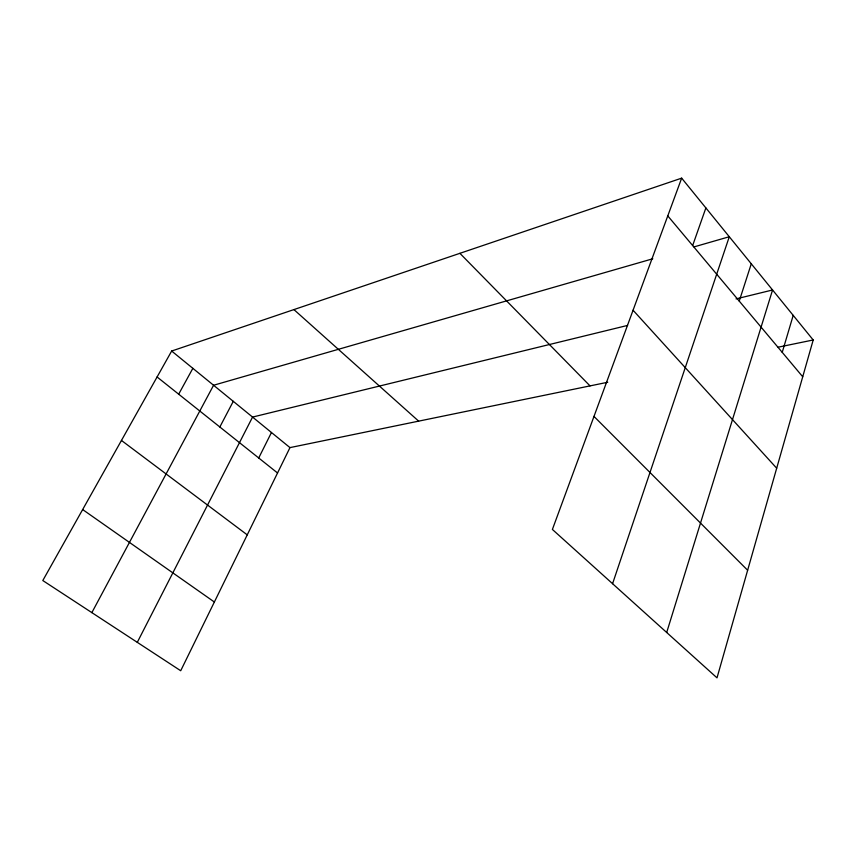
<?xml version="1.0" encoding="UTF-8"?>
<svg xmlns="http://www.w3.org/2000/svg" width="856" height="856" viewBox="0 0 856 856"><rect width="100%" height="100%" fill="white"/><g stroke="black" fill="none" stroke-linecap="round" stroke-linejoin="round"><path stroke-width="1.28" d="M813.2 339.982L717.007 677.856L552.398 529.447L681.665 178.144L813.2 339.982L778.125 347.194M782.234 352.34L793.202 315.372M666.685 632.488L772.561 289.981L736.053 298.905M739.242 301.098L751.279 263.787M612.575 583.706L729.291 236.738L693.97 246.913M692.654 245.554L705.879 207.944M607.749 382.247L289.97 447.613L180.712 670.74L42.8 580.539L171.66 351.035L681.665 178.144M258.715 457.971L271.459 432.505M137.292 642.342L252.563 417.075L627.587 325.419M219.842 426.994L233.281 401.325M91.859 612.629L213.583 385.254L652.807 258.769M178.679 394.188L192.857 368.326M82.657 509.555L214.364 602.014M121.456 440.444L247.245 534.861M157.087 376.982L277.547 472.983M171.66 351.035L289.97 447.613M293.918 309.583L418.648 421.141M593.989 416.423L747.641 570.257M459.897 253.323L590.019 385.885M633.066 310.236L776.692 468.221M667.776 215.894L802.725 376.768"/></g></svg>
